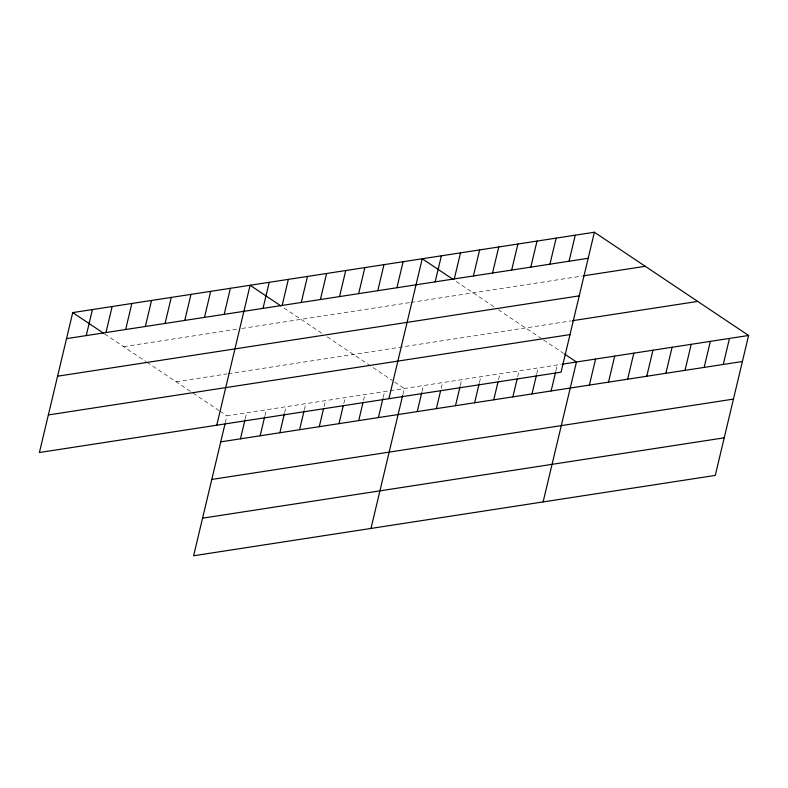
<?xml version="1.0" encoding="UTF-8"?>
<svg xmlns="http://www.w3.org/2000/svg" width="788" height="788" viewBox="0 0 788 788"><rect width="100%" height="100%" fill="white"/><g stroke="black" fill="none" stroke-linecap="round" stroke-linejoin="round"><path stroke-width="0.59" stroke-dasharray="3.94 2.96" d="M225.26 422.92L226.954 415.818L560.918 364.381M245.245 418.704L246.654 412.784M264.955 415.67L266.364 409.75M284.665 412.636L286.074 406.716M304.365 409.602L305.774 403.683M324.075 406.559L325.483 400.649M343.785 403.525L345.193 397.615M363.485 400.491L364.893 394.571M383.195 397.457L384.603 391.538M402.904 394.424L404.313 388.504L393.34 381.156M422.033 391.478L423.442 385.559M441.152 388.533L442.57 382.613M460.281 385.588L461.689 379.668M479.409 382.643L480.818 376.723M498.538 379.688L499.947 373.778M517.667 376.743L519.075 370.833M536.795 373.798L538.204 367.888M555.914 370.853L557.333 364.942M123.627 346.661L237.227 329.157M241.867 328.448L409.77 302.582M410.972 302.405L581.918 276.076M176.059 381.756L227.062 373.896M228.224 373.719L570.995 320.933M456.163 281.474L494.49 307.123M498.38 309.723L542.528 339.283M543.523 339.953L563.479 353.31M284.025 307.99L322.351 333.639M327.207 336.89L392.335 380.486M104.666 333.964L145.957 361.603M146.932 362.253L192.026 392.444M193.021 393.114L218.966 410.479M219.97 411.149L226.954 415.818"/><path stroke-width="1.18" d="M594.388 232.243L72.732 312.59L39.4 452.519L561.046 372.182L594.388 232.243L748.6 335.481L715.268 475.41L193.612 555.757L224.974 424.111M86.237 335.589L92.442 309.556M105.947 332.556L112.152 306.522M125.656 329.522L131.852 303.488M145.356 326.488L151.562 300.455M165.066 323.454L171.272 297.421M184.776 320.421L190.972 294.377M204.476 317.387L210.682 291.343M224.186 314.343L230.392 288.309M216.759 425.205L250.101 285.276L281.03 305.98M263.025 308.364L269.22 282.331M240.458 438.827L244.969 419.886M282.143 305.419L288.349 279.385M260.158 435.784L264.669 416.852M301.272 302.474L307.478 276.44M279.868 432.75L284.379 413.818M320.401 299.529L326.606 273.495M299.578 429.716L304.089 410.784M339.529 296.584L345.735 270.55M319.278 426.682L323.513 408.933M358.658 293.638L364.864 267.595M338.988 423.649L343.213 405.899M377.787 290.693L383.983 264.65M358.698 420.615L362.923 402.855M396.916 287.748L403.111 261.705M378.398 417.581L382.909 398.639M388.908 398.689L422.24 258.76L453.179 279.464M370.981 528.433L402.619 395.606M435.163 281.848L441.369 255.814M417.236 411.592L421.747 392.66M454.292 278.903L460.497 252.869M436.365 408.647L440.591 390.897M473.421 275.958L479.626 249.924M455.494 405.702L460.005 386.77M492.549 273.012L498.745 246.979M474.622 402.757L479.124 383.825M511.678 270.067L517.874 244.034M493.741 399.811L497.977 382.062M530.797 267.122L537.002 241.089M512.87 396.866L517.105 379.117M549.925 264.177L556.131 238.143M531.999 393.921L536.51 374.98M569.054 261.232L575.26 235.198M551.127 390.976L555.639 372.034M543.119 501.917L576.452 361.988L564.484 353.979M589.385 385.086L595.58 359.042M608.503 382.141L614.709 356.097M627.632 379.186L633.838 353.152M646.761 376.24L652.966 350.207M665.89 373.295L672.095 347.262M685.018 370.35L691.214 344.317M704.147 367.405L710.343 341.371M723.266 364.46L729.471 338.426M66.537 338.633L588.183 258.287M583.11 275.889L645.274 266.314M57.583 376.211L579.229 295.864M572.187 320.746L697.705 301.41M48.354 414.941L570 334.595M562.11 364.204L748.6 335.481M220.748 441.861L742.394 361.515M211.795 479.439L733.441 399.102M202.565 518.169L724.221 437.823M72.732 312.59L103.671 333.294"/></g></svg>
